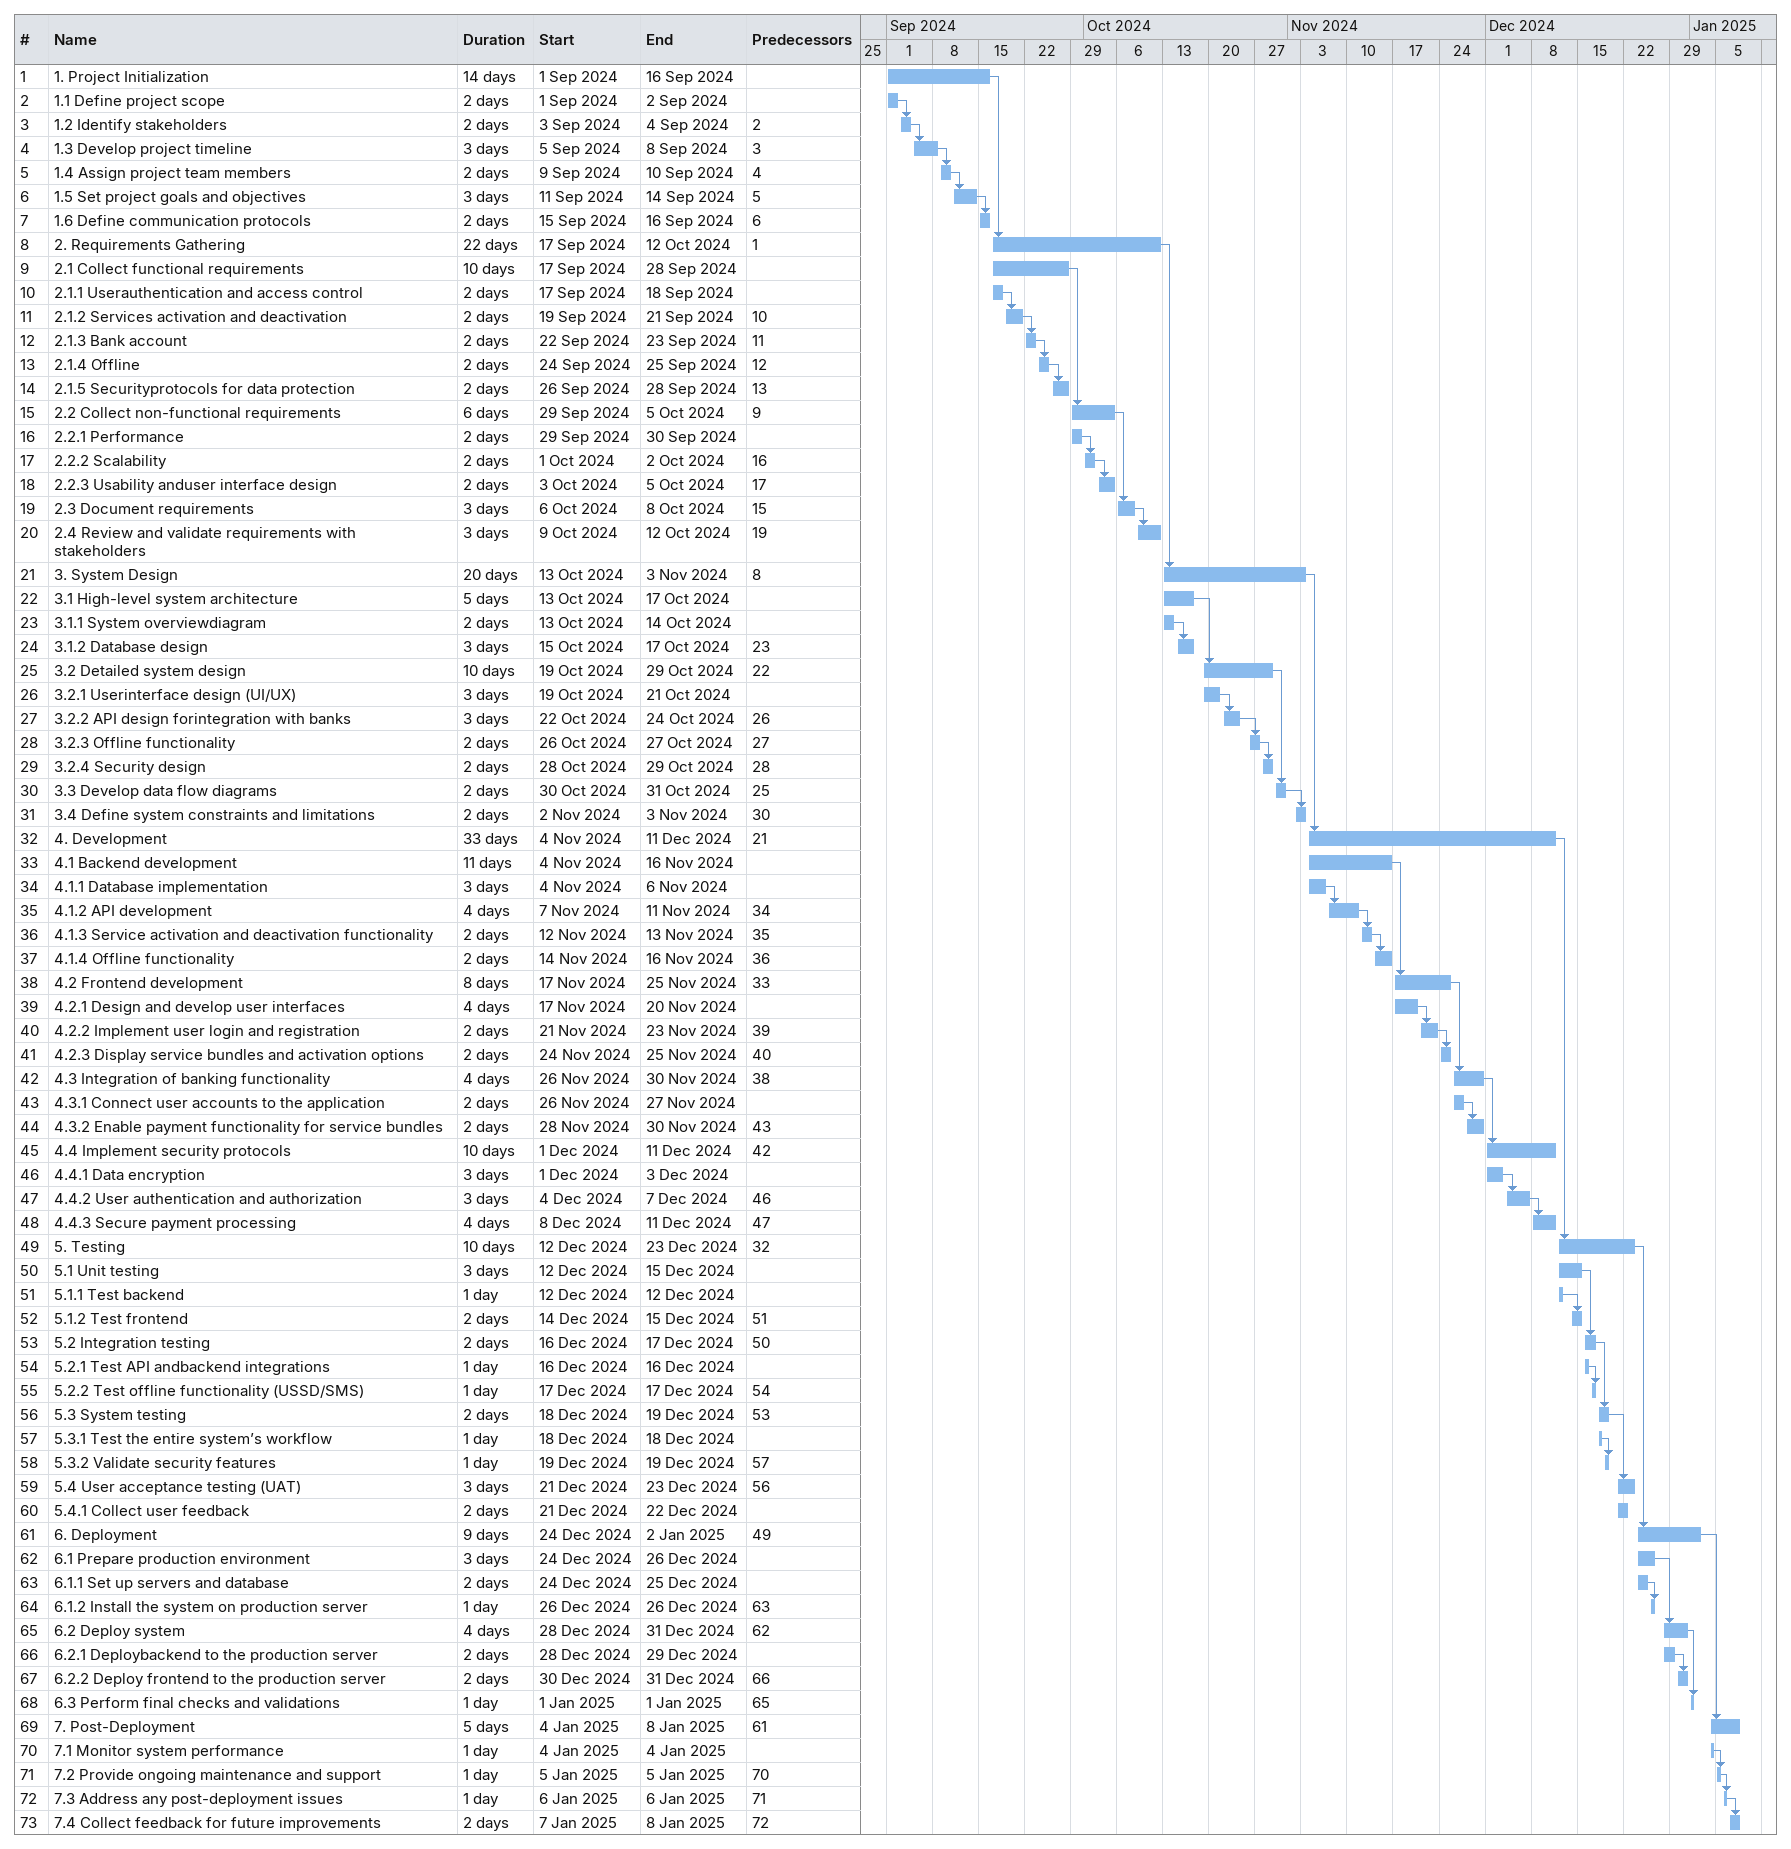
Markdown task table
| ID | Task | Duration | Start | Finish | Predecessors |
|---|---|---|---|---|---|
| 1 | 1. Project Initialization | 14d | 2024-09-01 | 2024-09-16 |  |
| 2 | 1.1 Define project scope | 2d | 2024-09-01 | 2024-09-02 |  |
| 3 | 1.2 Identify stakeholders | 2d | 2024-09-03 | 2024-09-04 | 2 |
| 4 | 1.3 Develop project timeline | 3d | 2024-09-05 | 2024-09-08 | 3 |
| 5 | 1.4 Assign project team members | 2d | 2024-09-09 | 2024-09-10 | 4 |
| 6 | 1.5 Set project goals and objectives | 3d | 2024-09-11 | 2024-09-14 | 5 |
| 7 | 1.6 Define communication protocols | 2d | 2024-09-15 | 2024-09-16 | 6 |
| 8 | 2. Requirements Gathering | 22d | 2024-09-17 | 2024-10-12 | 1 |
| 9 | 2.1 Collect functional requirements | 10d | 2024-09-17 | 2024-09-28 |  |
| 10 | 2.1.1 Userauthentication and access control | 2d | 2024-09-17 | 2024-09-18 |  |
| 11 | 2.1.2 Services activation and deactivation | 2d | 2024-09-19 | 2024-09-21 | 10 |
| 12 | 2.1.3 Bank account | 2d | 2024-09-22 | 2024-09-23 | 11 |
| 13 | 2.1.4 Offline | 2d | 2024-09-24 | 2024-09-25 | 12 |
| 14 | 2.1.5 Securityprotocols for data protection | 2d | 2024-09-26 | 2024-09-28 | 13 |
| 15 | 2.2 Collect non-functional requirements | 6d | 2024-09-29 | 2024-10-05 | 9 |
| 16 | 2.2.1 Performance | 2d | 2024-09-29 | 2024-09-30 |  |
| 17 | 2.2.2 Scalability | 2d | 2024-10-01 | 2024-10-02 | 16 |
| 18 | 2.2.3 Usability anduser interface design | 2d | 2024-10-03 | 2024-10-05 | 17 |
| 19 | 2.3 Document requirements | 3d | 2024-10-06 | 2024-10-08 | 15 |
| 20 | 2.4 Review and validate requirements with stakeholders | 3d | 2024-10-09 | 2024-10-12 | 19 |
| 21 | 3. System Design | 20d | 2024-10-13 | 2024-11-03 | 8 |
| 22 | 3.1 High-level system architecture | 5d | 2024-10-13 | 2024-10-17 |  |
| 23 | 3.1.1 System overviewdiagram | 2d | 2024-10-13 | 2024-10-14 |  |
| 24 | 3.1.2 Database design | 3d | 2024-10-15 | 2024-10-17 | 23 |
| 25 | 3.2 Detailed system design | 10d | 2024-10-19 | 2024-10-29 | 22 |
| 26 | 3.2.1 Userinterface design (UI/UX) | 3d | 2024-10-19 | 2024-10-21 |  |
| 27 | 3.2.2 API design forintegration with banks | 3d | 2024-10-22 | 2024-10-24 | 26 |
| 28 | 3.2.3 Offline functionality | 2d | 2024-10-26 | 2024-10-27 | 27 |
| 29 | 3.2.4 Security design | 2d | 2024-10-28 | 2024-10-29 | 28 |
| 30 | 3.3 Develop data flow diagrams | 2d | 2024-10-30 | 2024-10-31 | 25 |
| 31 | 3.4 Define system constraints and limitations | 2d | 2024-11-02 | 2024-11-03 | 30 |
| 32 | 4. Development | 33d | 2024-11-04 | 2024-12-11 | 21 |
| 33 | 4.1 Backend development | 11d | 2024-11-04 | 2024-11-16 |  |
| 34 | 4.1.1 Database implementation | 3d | 2024-11-04 | 2024-11-06 |  |
| 35 | 4.1.2 API development | 4d | 2024-11-07 | 2024-11-11 | 34 |
| 36 | 4.1.3 Service activation and deactivation functionality | 2d | 2024-11-12 | 2024-11-13 | 35 |
| 37 | 4.1.4 Offline functionality | 2d | 2024-11-14 | 2024-11-16 | 36 |
| 38 | 4.2 Frontend development | 8d | 2024-11-17 | 2024-11-25 | 33 |
| 39 | 4.2.1 Design and develop user interfaces | 4d | 2024-11-17 | 2024-11-20 |  |
| 40 | 4.2.2 Implement user login and registration | 2d | 2024-11-21 | 2024-11-23 | 39 |
| 41 | 4.2.3 Display service bundles and activation options | 2d | 2024-11-24 | 2024-11-25 | 40 |
| 42 | 4.3 Integration of banking functionality | 4d | 2024-11-26 | 2024-11-30 | 38 |
| 43 | 4.3.1 Connect user accounts to the application | 2d | 2024-11-26 | 2024-11-27 |  |
| 44 | 4.3.2 Enable payment functionality for service bundles | 2d | 2024-11-28 | 2024-11-30 | 43 |
| 45 | 4.4 Implement security protocols | 10d | 2024-12-01 | 2024-12-11 | 42 |
| 46 | 4.4.1 Data encryption | 3d | 2024-12-01 | 2024-12-03 |  |
| 47 | 4.4.2 User authentication and authorization | 3d | 2024-12-04 | 2024-12-07 | 46 |
| 48 | 4.4.3 Secure payment processing | 4d | 2024-12-08 | 2024-12-11 | 47 |
| 49 | 5. Testing | 10d | 2024-12-12 | 2024-12-23 | 32 |
| 50 | 5.1 Unit testing | 3d | 2024-12-12 | 2024-12-15 |  |
| 51 | 5.1.1 Test backend | 1d | 2024-12-12 | 2024-12-12 |  |
| 52 | 5.1.2 Test frontend | 2d | 2024-12-14 | 2024-12-15 | 51 |
| 53 | 5.2 Integration testing | 2d | 2024-12-16 | 2024-12-17 | 50 |
| 54 | 5.2.1 Test API andbackend integrations | 1d | 2024-12-16 | 2024-12-16 |  |
| 55 | 5.2.2 Test offline functionality (USSD/SMS) | 1d | 2024-12-17 | 2024-12-17 | 54 |
| 56 | 5.3 System testing | 2d | 2024-12-18 | 2024-12-19 | 53 |
| 57 | 5.3.1 Test the entire system’s workflow | 1d | 2024-12-18 | 2024-12-18 |  |
| 58 | 5.3.2 Validate security features | 1d | 2024-12-19 | 2024-12-19 | 57 |
| 59 | 5.4 User acceptance testing (UAT) | 3d | 2024-12-21 | 2024-12-23 | 56 |
| 60 | 5.4.1 Collect user feedback | 2d | 2024-12-21 | 2024-12-22 |  |
| 61 | 6. Deployment | 9d | 2024-12-24 | 2025-01-02 | 49 |
| 62 | 6.1 Prepare production environment | 3d | 2024-12-24 | 2024-12-26 |  |
| 63 | 6.1.1 Set up servers and database | 2d | 2024-12-24 | 2024-12-25 |  |
| 64 | 6.1.2 Install the system on production server | 1d | 2024-12-26 | 2024-12-26 | 63 |
| 65 | 6.2 Deploy system | 4d | 2024-12-28 | 2024-12-31 | 62 |
| 66 | 6.2.1 Deploybackend to the production server | 2d | 2024-12-28 | 2024-12-29 |  |
| 67 | 6.2.2 Deploy frontend to the production server | 2d | 2024-12-30 | 2024-12-31 | 66 |
| 68 | 6.3 Perform final checks and validations | 1d | 2025-01-01 | 2025-01-01 | 65 |
| 69 | 7. Post-Deployment | 5d | 2025-01-04 | 2025-01-08 | 61 |
| 70 | 7.1 Monitor system performance | 1d | 2025-01-04 | 2025-01-04 |  |
| 71 | 7.2 Provide ongoing maintenance and support | 1d | 2025-01-05 | 2025-01-05 | 70 |
| 72 | 7.3 Address any post-deployment issues | 1d | 2025-01-06 | 2025-01-06 | 71 |
| 73 | 7.4 Collect feedback for future improvements | 2d | 2025-01-07 | 2025-01-08 | 72 |
